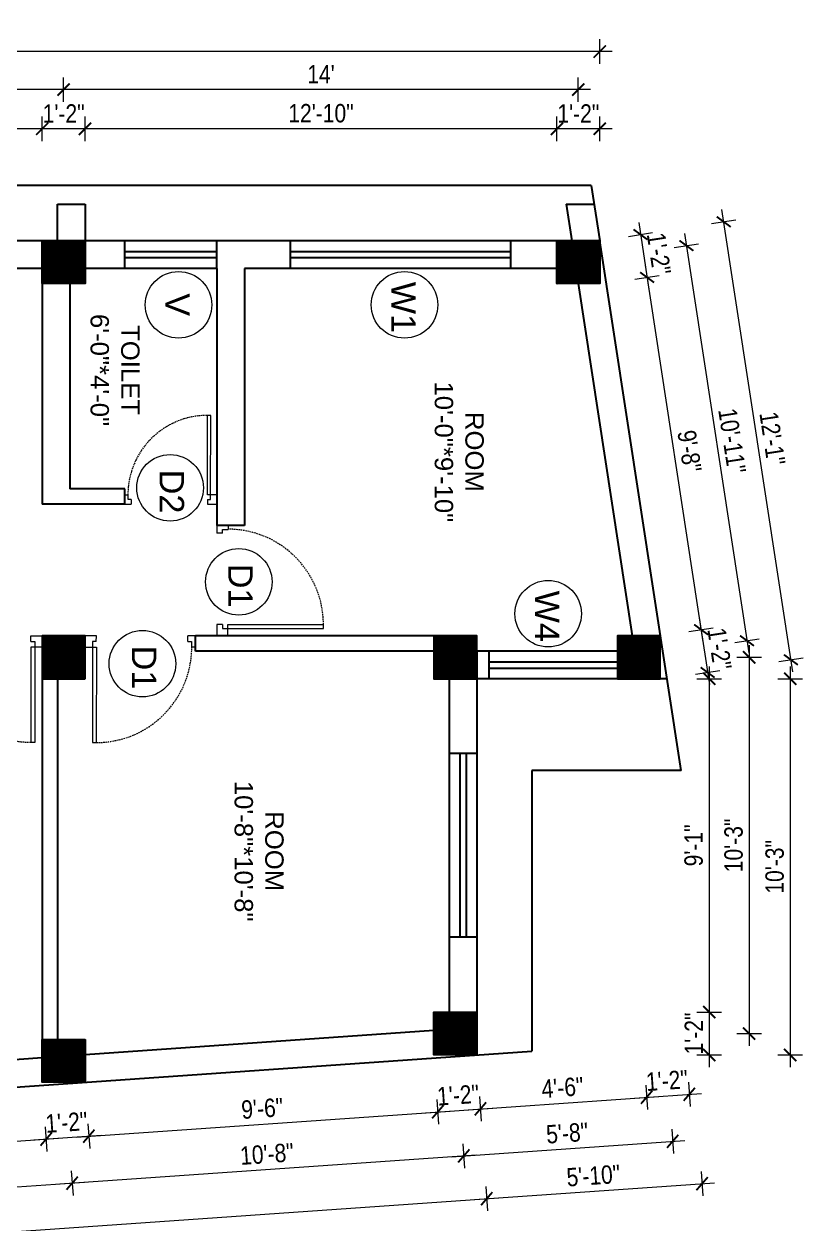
# Model space of a CAD drawing. Header units: inches. Extents: x -5096374 to -5070857, y -3259973 to -3243900.
# Drawn here: x -5080185.8 to -5079931.5, y -3258353 to -3257961.2 of the extents above; entities that cross this region are included whole.
import ezdxf

# ---------------------------------------------------------------- set-up
doc = ezdxf.new("R2010")
doc.units = ezdxf.units.IN
doc.header["$LTSCALE"] = 2
doc.header["$MEASUREMENT"] = 0
doc.header["$PDMODE"] = 34
doc.linetypes.add('HIDDEN', pattern=[0.375, 0.25, -0.125])
doc.layers.get('0').update_dxf_attribs({"linetype": 'CONTINUOUS'})
doc.layers.get('DEFPOINTS').update_dxf_attribs({"color": 141, "linetype": 'CONTINUOUS'})
doc.layers.add('A-Hatch', color=7, linetype='CONTINUOUS')
for name, color, linetype, lineweight in [('Annotate-Lite.w', 177, 'CONTINUOUS', 9), ('DIM 1-100', 4, 'CONTINUOUS', 13), ('Door-Window.w', 4, 'CONTINUOUS', 15), ('TEXT', 181, 'CONTINUOUS', 25)]:
    doc.layers.add(name, color=color, linetype=linetype, lineweight=lineweight)
doc.styles.add('arial.', font='arial.ttf')
doc.styles.add('gaurav', font='arial.ttf')
doc.styles.get("Standard").update_dxf_attribs({"font": 'ARIALN.TTF'})
doc.dimstyles.new('1 by 96', dxfattribs={"dimtxt": 6, "dimasz": 4, "dimexe": 4, "dimexo": 4, "dimgap": 2, "dimtad": 1, "dimdec": 0, "dimzin": 0, "dimdsep": 46, "dimlunit": 4, "dimtxsty": 'Standard', "dimblk": 'ARCHTICK', "dimcen": 0, "dimdle": 4, "dimadec": 0, "dimazin": 0, "dimtfac": 1, "dimtdec": 0, "dimtix": 1, "dimtofl": 0, "dimtmove": 1, "dimatfit": 3, "dimldrblk": 'ARCHTICK', "dimfxl": 4, "dimfxlon": 1, "dimtolj": 1, "dimtzin": 0, "dimlwd": -1, "dimlwe": -1, "dimarcsym": 0})
pattern_1 = [(315, (-1821592.40133, -8348793.83937), (0.0883883476483, 0.0883883476483), [])]

# ---------------------------------------------------------------- blocks, each defined once
blk = doc.blocks.new('3-0')
at = {"ltscale": 3}
for p, q in [((11063.05, 10097.68), (11065.97, 10099.9)), ((11065.97, 10099.9), (11066.71, 10098.92)), ((11063.05, 10097.68), (11064.53, 10095.73)), ((11065.99, 10096.84), (11064.53, 10095.73)), ((11065.25, 10097.81), (11066.71, 10098.92)), ((11065.99, 10096.84), (11065.25, 10097.81)), ((11085.5, 10074.13), (11110.32, 10092.96)), ((11086.24, 10073.15), (11111.05, 10091.97)), ((11111.05, 10091.97), (11110.32, 10092.96)), ((11084.04, 10073.02), (11082.57, 10071.91)), ((11082.57, 10071.91), (11084.79, 10068.98)), ((11084.04, 10073.02), (11084.78, 10072.04)), ((11084.78, 10072.04), (11086.24, 10073.15)), ((11086.24, 10073.15), (11085.5, 10074.13)), ((11087.72, 10071.2), (11086.24, 10073.15)), ((11084.79, 10068.98), (11087.72, 10071.2))]:
    blk.add_line(p, q, dxfattribs=at)
at = {"layer": 'Door-Window.w', "color": 9, "linetype": 'HIDDEN', "lineweight": 18}
blk.add_arc((11085.5, 10074.13), 31.16, 37.1906, 127.1465, dxfattribs=at)
blk = doc.blocks.new('_ArchTick')
at = {"color": 0, "linetype": 'ByBlock', "const_width": 0.15}
blk.add_lwpolyline([(-0.5, -0.5), (0.5, 0.5)], dxfattribs=at)
blk = doc.blocks.new('*D799')
at = {"layer": 'DEFPOINTS', "color": 0, "transparency": 16777216}
for p in [(-5079997.87, -3258031.99), (-5079982.42, -3258043.95), (-5079995.73, -3258045.99)]:
    blk.add_point(p, dxfattribs=at)
at = {"layer": 'DIM 1-100', "color": 0, "transparency": 16777216}
for p, q in [((-5079985.17, -3258025.99), (-5079981.81, -3258047.9)), ((-5079988.52, -3258030.55), (-5079980.61, -3258029.34)), ((-5079986.37, -3258044.55), (-5079978.47, -3258043.34))]:
    blk.add_line(p, q, dxfattribs=at)
at = {"layer": 'DIM 1-100', "color": 0, "transparency": 16777216, "xscale": 4, "yscale": 4, "zscale": 4}
for p, rotation in [((-5079984.57, -3258029.95), 98.71474201692997), ((-5079982.42, -3258043.95), 278.71474201693)]:
    blk.add_blockref('_ArchTick', p, dxfattribs=dict(at, rotation=rotation))
at = {"layer": 'DIM 1-100', "color": 0, "transparency": 16777216, "insert": (-5079978.54, -3258036.19), "char_height": 6, "attachment_point": 5, "rotation": 278.7147}
blk.add_mtext('\\A1;1\'-2"', dxfattribs=at)
blk = doc.blocks.new('*D800')
at = {"layer": 'DEFPOINTS', "color": 0, "ltscale": 0.5, "transparency": 16777216}
for p in [(-5079995.73, -3258045.99), (-5079978.1, -3258160.99), (-5079964.79, -3258158.95)]:
    blk.add_point(p, dxfattribs=at)
at = {"layer": 'DIM 1-100', "color": 0, "ltscale": 0.5, "transparency": 16777216}
for p, q in [((-5079983.03, -3258039.99), (-5079964.19, -3258162.9)), ((-5079986.37, -3258044.55), (-5079978.47, -3258043.34)), ((-5079968.75, -3258159.55), (-5079960.84, -3258158.34))]:
    blk.add_line(p, q, dxfattribs=at)
at = {"layer": 'DIM 1-100', "color": 0, "ltscale": 0.5, "transparency": 16777216, "xscale": 4, "yscale": 4, "zscale": 4}
for p, rotation in [((-5079982.42, -3258043.95), 98.7147420108751), ((-5079964.79, -3258158.95), 278.7147420108751)]:
    blk.add_blockref('_ArchTick', p, dxfattribs=dict(at, rotation=rotation))
at = {"layer": 'DIM 1-100', "color": 0, "ltscale": 0.5, "transparency": 16777216, "insert": (-5079968.6, -3258100.68), "char_height": 6, "attachment_point": 5, "rotation": 278.7147}
blk.add_mtext('\\A1;9\'-8"', dxfattribs=at)
blk = doc.blocks.new('*D801')
at = {"layer": 'DEFPOINTS', "color": 0, "ltscale": 0.5, "transparency": 16777216}
for p in [(-5079978.1, -3258160.99), (-5079962.65, -3258172.95), (-5079975.95, -3258174.99)]:
    blk.add_point(p, dxfattribs=at)
at = {"layer": 'DIM 1-100', "color": 0, "ltscale": 0.5, "transparency": 16777216}
for p, q in [((-5079968.75, -3258159.55), (-5079960.84, -3258158.34)), ((-5079965.4, -3258154.99), (-5079962.04, -3258176.9)), ((-5079966.6, -3258173.55), (-5079958.69, -3258172.34))]:
    blk.add_line(p, q, dxfattribs=at)
at = {"layer": 'DIM 1-100', "color": 0, "ltscale": 0.5, "transparency": 16777216, "xscale": 4, "yscale": 4, "zscale": 4}
for p, rotation in [((-5079964.79, -3258158.95), 98.7147420108751), ((-5079962.65, -3258172.95), 278.7147420108751)]:
    blk.add_blockref('_ArchTick', p, dxfattribs=dict(at, rotation=rotation))
at = {"layer": 'DIM 1-100', "color": 0, "ltscale": 0.5, "transparency": 16777216, "insert": (-5079958.76, -3258165.19), "char_height": 6, "attachment_point": 5, "rotation": 278.7147}
blk.add_mtext('\\A1;1\'-2"', dxfattribs=at)
blk = doc.blocks.new('*D802')
at = {"layer": 'DEFPOINTS', "color": 0, "ltscale": 0.5, "transparency": 16777216}
for p in [(-5079975.95, -3258174.99), (-5080038.03, -3258283.83), (-5079962.15, -3258283.83)]:
    blk.add_point(p, dxfattribs=at)
at = {"layer": 'DIM 1-100', "color": 0, "ltscale": 0.5, "transparency": 16777216}
for p, q in [((-5079962.15, -3258170.99), (-5079962.15, -3258287.83)), ((-5079966.15, -3258174.99), (-5079958.15, -3258174.99)), ((-5079966.15, -3258283.83), (-5079958.15, -3258283.83))]:
    blk.add_line(p, q, dxfattribs=at)
at = {"layer": 'DIM 1-100', "color": 0, "ltscale": 0.5, "transparency": 16777216, "xscale": 4, "yscale": 4, "zscale": 4}
for p, rotation in [((-5079962.15, -3258174.99), 90), ((-5079962.15, -3258283.83), 270)]:
    blk.add_blockref('_ArchTick', p, dxfattribs=dict(at, rotation=rotation))
at = {"layer": 'DIM 1-100', "color": 0, "ltscale": 0.5, "transparency": 16777216, "insert": (-5079967.21, -3258229.41), "char_height": 6, "attachment_point": 5, "rotation": 90}
blk.add_mtext('\\A1;9\'-1"', dxfattribs=at)
blk = doc.blocks.new('*D803')
at = {"layer": 'DEFPOINTS', "color": 0, "ltscale": 0.5, "transparency": 16777216}
for p in [(-5080038.03, -3258283.83), (-5080038.03, -3258297.83), (-5079962.15, -3258297.83)]:
    blk.add_point(p, dxfattribs=at)
at = {"layer": 'DIM 1-100', "color": 0, "ltscale": 0.5, "transparency": 16777216}
for p, q in [((-5079962.15, -3258279.83), (-5079962.15, -3258301.83)), ((-5079966.15, -3258283.83), (-5079958.15, -3258283.83)), ((-5079966.15, -3258297.83), (-5079958.15, -3258297.83))]:
    blk.add_line(p, q, dxfattribs=at)
at = {"layer": 'DIM 1-100', "color": 0, "ltscale": 0.5, "transparency": 16777216, "xscale": 4, "yscale": 4, "zscale": 4}
for p, rotation in [((-5079962.15, -3258283.83), 90), ((-5079962.15, -3258297.83), 270)]:
    blk.add_blockref('_ArchTick', p, dxfattribs=dict(at, rotation=rotation))
at = {"layer": 'DIM 1-100', "color": 0, "ltscale": 0.5, "transparency": 16777216, "insert": (-5079967.16, -3258290.83), "char_height": 6, "attachment_point": 5, "rotation": 90}
blk.add_mtext('\\A1;1\'-2"', dxfattribs=at)
blk = doc.blocks.new('*D804')
at = {"layer": 'DEFPOINTS', "color": 0, "ltscale": 0.5, "transparency": 16777216}
for p in [(-5080011.87, -3257995.44), (-5080011.87, -3258031.99), (-5079997.87, -3258031.99)]:
    blk.add_point(p, dxfattribs=at)
at = {"layer": 'DIM 1-100', "color": 0, "ltscale": 0.5, "transparency": 16777216}
for p, q in [((-5080011.87, -3257999.44), (-5080011.87, -3257991.44)), ((-5079997.87, -3257999.44), (-5079997.87, -3257991.44)), ((-5079993.87, -3257995.44), (-5080015.87, -3257995.44))]:
    blk.add_line(p, q, dxfattribs=at)
at = {"layer": 'DIM 1-100', "color": 0, "ltscale": 0.5, "transparency": 16777216, "xscale": 4, "yscale": 4, "zscale": 4, "rotation": 180}
blk.add_blockref('_ArchTick', (-5080011.87, -3257995.44), dxfattribs=at)
at = {"layer": 'DIM 1-100', "color": 0, "ltscale": 0.5, "transparency": 16777216, "xscale": 4, "yscale": 4, "zscale": 4}
blk.add_blockref('_ArchTick', (-5079997.87, -3257995.44), dxfattribs=at)
at = {"layer": 'DIM 1-100', "color": 0, "ltscale": 0.5, "transparency": 16777216, "insert": (-5080004.87, -3257990.42), "char_height": 6, "attachment_point": 5}
blk.add_mtext('\\A1;1\'-2"', dxfattribs=at)
blk = doc.blocks.new('*D805')
at = {"layer": 'DEFPOINTS', "color": 0, "ltscale": 0.5, "transparency": 16777216}
for p in [(-5080165.87, -3257995.44), (-5080165.87, -3258031.99), (-5080011.87, -3258031.99)]:
    blk.add_point(p, dxfattribs=at)
at = {"layer": 'DIM 1-100', "color": 0, "ltscale": 0.5, "transparency": 16777216}
for p, q in [((-5080165.87, -3257999.44), (-5080165.87, -3257991.44)), ((-5080011.87, -3257999.44), (-5080011.87, -3257991.44)), ((-5080007.87, -3257995.44), (-5080169.87, -3257995.44))]:
    blk.add_line(p, q, dxfattribs=at)
at = {"layer": 'DIM 1-100', "color": 0, "ltscale": 0.5, "transparency": 16777216, "xscale": 4, "yscale": 4, "zscale": 4, "rotation": 180}
blk.add_blockref('_ArchTick', (-5080165.87, -3257995.44), dxfattribs=at)
at = {"layer": 'DIM 1-100', "color": 0, "ltscale": 0.5, "transparency": 16777216, "xscale": 4, "yscale": 4, "zscale": 4}
blk.add_blockref('_ArchTick', (-5080011.87, -3257995.44), dxfattribs=at)
at = {"layer": 'DIM 1-100', "color": 0, "ltscale": 0.5, "transparency": 16777216, "insert": (-5080088.87, -3257990.37), "char_height": 6, "attachment_point": 5}
blk.add_mtext('\\A1;12\'-10"', dxfattribs=at)
blk = doc.blocks.new('*D806')
at = {"layer": 'DEFPOINTS', "color": 0, "ltscale": 0.5, "transparency": 16777216}
for p in [(-5080179.87, -3257995.44), (-5080179.87, -3258031.99), (-5080165.87, -3258031.99)]:
    blk.add_point(p, dxfattribs=at)
at = {"layer": 'DIM 1-100', "color": 0, "ltscale": 0.5, "transparency": 16777216}
for p, q in [((-5080179.87, -3257999.44), (-5080179.87, -3257991.44)), ((-5080165.87, -3257999.44), (-5080165.87, -3257991.44)), ((-5080161.87, -3257995.44), (-5080183.87, -3257995.44))]:
    blk.add_line(p, q, dxfattribs=at)
at = {"layer": 'DIM 1-100', "color": 0, "ltscale": 0.5, "transparency": 16777216, "xscale": 4, "yscale": 4, "zscale": 4, "rotation": 180}
blk.add_blockref('_ArchTick', (-5080179.87, -3257995.44), dxfattribs=at)
at = {"layer": 'DIM 1-100', "color": 0, "ltscale": 0.5, "transparency": 16777216, "xscale": 4, "yscale": 4, "zscale": 4}
blk.add_blockref('_ArchTick', (-5080165.87, -3257995.44), dxfattribs=at)
at = {"layer": 'DIM 1-100', "color": 0, "ltscale": 0.5, "transparency": 16777216, "insert": (-5080172.87, -3257990.42), "char_height": 6, "attachment_point": 5}
blk.add_mtext('\\A1;1\'-2"', dxfattribs=at)
blk = doc.blocks.new('*D807')
at = {"layer": 'DEFPOINTS', "color": 0, "ltscale": 0.5, "transparency": 16777216}
for p in [(-5080293.63, -3257995.44), (-5080293.63, -3258031.99), (-5080179.87, -3258031.99)]:
    blk.add_point(p, dxfattribs=at)
at = {"layer": 'DIM 1-100', "color": 0, "ltscale": 0.5, "transparency": 16777216}
for p, q in [((-5080293.63, -3257999.44), (-5080293.63, -3257991.44)), ((-5080179.87, -3257999.44), (-5080179.87, -3257991.44)), ((-5080175.87, -3257995.44), (-5080297.63, -3257995.44))]:
    blk.add_line(p, q, dxfattribs=at)
at = {"layer": 'DIM 1-100', "color": 0, "ltscale": 0.5, "transparency": 16777216, "xscale": 4, "yscale": 4, "zscale": 4, "rotation": 180}
blk.add_blockref('_ArchTick', (-5080293.63, -3257995.44), dxfattribs=at)
at = {"layer": 'DIM 1-100', "color": 0, "ltscale": 0.5, "transparency": 16777216, "xscale": 4, "yscale": 4, "zscale": 4}
blk.add_blockref('_ArchTick', (-5080179.87, -3257995.44), dxfattribs=at)
at = {"layer": 'DIM 1-100', "color": 0, "ltscale": 0.5, "transparency": 16777216, "insert": (-5080236.75, -3257990.37), "char_height": 6, "attachment_point": 5}
blk.add_mtext('\\A1;9\'-6"', dxfattribs=at)
blk = doc.blocks.new('*D811')
at = {"layer": 'DEFPOINTS', "color": 0, "ltscale": 0.5, "transparency": 16777216}
for p in [(-5080172.87, -3257982.64), (-5080172.87, -3258038.99), (-5080004.87, -3258038.99)]:
    blk.add_point(p, dxfattribs=at)
at = {"layer": 'DIM 1-100', "color": 0, "ltscale": 0.5, "transparency": 16777216}
for p, q in [((-5080172.87, -3257986.64), (-5080172.87, -3257978.64)), ((-5080004.87, -3257986.64), (-5080004.87, -3257978.64)), ((-5080000.87, -3257982.64), (-5080176.87, -3257982.64))]:
    blk.add_line(p, q, dxfattribs=at)
at = {"layer": 'DIM 1-100', "color": 0, "ltscale": 0.5, "transparency": 16777216, "xscale": 4, "yscale": 4, "zscale": 4, "rotation": 180}
blk.add_blockref('_ArchTick', (-5080172.87, -3257982.64), dxfattribs=at)
at = {"layer": 'DIM 1-100', "color": 0, "ltscale": 0.5, "transparency": 16777216, "xscale": 4, "yscale": 4, "zscale": 4}
blk.add_blockref('_ArchTick', (-5080004.87, -3257982.64), dxfattribs=at)
at = {"layer": 'DIM 1-100', "color": 0, "ltscale": 0.5, "transparency": 16777216, "insert": (-5080088.87, -3257977.62), "char_height": 6, "attachment_point": 5}
blk.add_mtext("\\A1;14'", dxfattribs=at)
blk = doc.blocks.new('*D812')
at = {"layer": 'DEFPOINTS', "color": 0, "ltscale": 0.5, "transparency": 16777216}
for p in [(-5080300.63, -3257982.64), (-5080300.63, -3258038.99), (-5080172.87, -3258038.99)]:
    blk.add_point(p, dxfattribs=at)
at = {"layer": 'DIM 1-100', "color": 0, "ltscale": 0.5, "transparency": 16777216}
for p, q in [((-5080300.63, -3257986.64), (-5080300.63, -3257978.64)), ((-5080172.87, -3257986.64), (-5080172.87, -3257978.64)), ((-5080168.87, -3257982.64), (-5080304.63, -3257982.64))]:
    blk.add_line(p, q, dxfattribs=at)
at = {"layer": 'DIM 1-100', "color": 0, "ltscale": 0.5, "transparency": 16777216, "xscale": 4, "yscale": 4, "zscale": 4, "rotation": 180}
blk.add_blockref('_ArchTick', (-5080300.63, -3257982.64), dxfattribs=at)
at = {"layer": 'DIM 1-100', "color": 0, "ltscale": 0.5, "transparency": 16777216, "xscale": 4, "yscale": 4, "zscale": 4}
blk.add_blockref('_ArchTick', (-5080172.87, -3257982.64), dxfattribs=at)
at = {"layer": 'DIM 1-100', "color": 0, "ltscale": 0.5, "transparency": 16777216, "insert": (-5080236.75, -3257977.57), "char_height": 6, "attachment_point": 5}
blk.add_mtext('\\A1;10\'-8"', dxfattribs=at)
blk = doc.blocks.new('*D814')
at = {"layer": 'DEFPOINTS', "color": 0, "ltscale": 0.5, "transparency": 16777216}
for p in [(-5080400.63, -3257970.21), (-5080400.63, -3258031.99), (-5079997.87, -3258031.99)]:
    blk.add_point(p, dxfattribs=at)
at = {"layer": 'DIM 1-100', "color": 0, "ltscale": 0.5, "transparency": 16777216}
for p, q in [((-5080400.63, -3257974.21), (-5080400.63, -3257966.21)), ((-5079997.87, -3257974.21), (-5079997.87, -3257966.21)), ((-5079993.87, -3257970.21), (-5080404.63, -3257970.21))]:
    blk.add_line(p, q, dxfattribs=at)
at = {"layer": 'DIM 1-100', "color": 0, "ltscale": 0.5, "transparency": 16777216, "xscale": 4, "yscale": 4, "zscale": 4, "rotation": 180}
blk.add_blockref('_ArchTick', (-5080400.63, -3257970.21), dxfattribs=at)
at = {"layer": 'DIM 1-100', "color": 0, "ltscale": 0.5, "transparency": 16777216, "xscale": 4, "yscale": 4, "zscale": 4}
blk.add_blockref('_ArchTick', (-5079997.87, -3257970.21), dxfattribs=at)
at = {"layer": 'DIM 1-100', "color": 0, "ltscale": 0.5, "transparency": 16777216, "insert": (-5080199.25, -3257965.15), "char_height": 6, "attachment_point": 5}
blk.add_mtext('\\A1;33\'-7"', dxfattribs=at)
blk = doc.blocks.new('*D815')
at = {"layer": 'DEFPOINTS', "color": 0, "ltscale": 0.5, "transparency": 16777216}
for p in [(-5080004.87, -3258038.99), (-5079949.81, -3258162.58), (-5079985.1, -3258167.99)]:
    blk.add_point(p, dxfattribs=at)
at = {"layer": 'DIM 1-100', "color": 0, "ltscale": 0.5, "transparency": 16777216}
for p, q in [((-5079973.53, -3258034.18), (-5079965.63, -3258032.97)), ((-5079970.19, -3258029.62), (-5079949.2, -3258166.53)), ((-5079953.76, -3258163.18), (-5079945.85, -3258161.97))]:
    blk.add_line(p, q, dxfattribs=at)
at = {"layer": 'DIM 1-100', "color": 0, "ltscale": 0.5, "transparency": 16777216, "xscale": 4, "yscale": 4, "zscale": 4}
for p, rotation in [((-5079969.58, -3258033.58), 98.71474201861086), ((-5079949.81, -3258162.58), 278.7147420186109)]:
    blk.add_blockref('_ArchTick', p, dxfattribs=dict(at, rotation=rotation))
at = {"layer": 'DIM 1-100', "color": 0, "ltscale": 0.5, "transparency": 16777216, "insert": (-5079954.69, -3258097.31), "char_height": 6, "attachment_point": 5, "rotation": 278.7147}
blk.add_mtext('\\A1;10\'-11"', dxfattribs=at)
blk = doc.blocks.new('*D816')
at = {"layer": 'DEFPOINTS', "color": 0, "ltscale": 0.5, "transparency": 16777216}
for p in [(-5079985.1, -3258167.99), (-5080045.03, -3258290.83), (-5079949.11, -3258290.83)]:
    blk.add_point(p, dxfattribs=at)
at = {"layer": 'DIM 1-100', "color": 0, "ltscale": 0.5, "transparency": 16777216}
for p, q in [((-5079949.11, -3258163.99), (-5079949.11, -3258294.83)), ((-5079953.11, -3258167.99), (-5079945.11, -3258167.99)), ((-5079953.11, -3258290.83), (-5079945.11, -3258290.83))]:
    blk.add_line(p, q, dxfattribs=at)
at = {"layer": 'DIM 1-100', "color": 0, "ltscale": 0.5, "transparency": 16777216, "xscale": 4, "yscale": 4, "zscale": 4}
for p, rotation in [((-5079949.11, -3258167.99), 90), ((-5079949.11, -3258290.83), 270)]:
    blk.add_blockref('_ArchTick', p, dxfattribs=dict(at, rotation=rotation))
at = {"layer": 'DIM 1-100', "color": 0, "ltscale": 0.5, "transparency": 16777216, "insert": (-5079954.17, -3258229.41), "char_height": 6, "attachment_point": 5, "rotation": 90}
blk.add_mtext('\\A1;10\'-3"', dxfattribs=at)
blk = doc.blocks.new('*D817')
at = {"layer": 'DEFPOINTS', "color": 0, "ltscale": 0.5, "transparency": 16777216}
for p in [(-5079957.41, -3258025.79), (-5079997.87, -3258031.99), (-5079975.95, -3258174.99)]:
    blk.add_point(p, dxfattribs=at)
at = {"layer": 'DIM 1-100', "color": 0, "ltscale": 0.5, "transparency": 16777216}
for p, q in [((-5079961.36, -3258026.39), (-5079953.45, -3258025.18)), ((-5079934.88, -3258172.74), (-5079958.01, -3258021.83)), ((-5079939.44, -3258169.39), (-5079931.53, -3258168.18))]:
    blk.add_line(p, q, dxfattribs=at)
at = {"layer": 'DIM 1-100', "color": 0, "ltscale": 0.5, "transparency": 16777216, "xscale": 4, "yscale": 4, "zscale": 4}
for p, rotation in [((-5079957.41, -3258025.79), 98.71474201847559), ((-5079935.49, -3258168.79), 278.7147420184756)]:
    blk.add_blockref('_ArchTick', p, dxfattribs=dict(at, rotation=rotation))
at = {"layer": 'DIM 1-100', "color": 0, "ltscale": 0.5, "transparency": 16777216, "insert": (-5079941.49, -3258096.53), "char_height": 6, "attachment_point": 5, "rotation": 278.7147}
blk.add_mtext('\\A1;12\'-1"', dxfattribs=at)
blk = doc.blocks.new('*D818')
at = {"layer": 'DEFPOINTS', "color": 0, "ltscale": 0.5, "transparency": 16777216}
for p in [(-5080038.03, -3258174.99), (-5080038.03, -3258297.83), (-5079935.7, -3258297.83)]:
    blk.add_point(p, dxfattribs=at)
at = {"layer": 'DIM 1-100', "color": 0, "ltscale": 0.5, "transparency": 16777216}
for p, q in [((-5079935.7, -3258170.99), (-5079935.7, -3258301.83)), ((-5079939.7, -3258174.99), (-5079931.7, -3258174.99)), ((-5079939.7, -3258297.83), (-5079931.7, -3258297.83))]:
    blk.add_line(p, q, dxfattribs=at)
at = {"layer": 'DIM 1-100', "color": 0, "ltscale": 0.5, "transparency": 16777216, "xscale": 4, "yscale": 4, "zscale": 4}
for p, rotation in [((-5079935.7, -3258174.99), 90), ((-5079935.7, -3258297.83), 270)]:
    blk.add_blockref('_ArchTick', p, dxfattribs=dict(at, rotation=rotation))
at = {"layer": 'DIM 1-100', "color": 0, "ltscale": 0.5, "transparency": 16777216, "insert": (-5079940.76, -3258236.41), "char_height": 6, "attachment_point": 5, "rotation": 90}
blk.add_mtext('\\A1;10\'-3"', dxfattribs=at)
blk = doc.blocks.new('*D830')
at = {"layer": 'DEFPOINTS', "color": 0, "ltscale": 0.5, "transparency": 16777216}
for p in [(-5080179.87, -3258306.74), (-5080293.63, -3258315.65), (-5080178.58, -3258325.32)]:
    blk.add_point(p, dxfattribs=at)
at = {"layer": 'DIM 1-100', "color": 0, "ltscale": 0.5, "transparency": 16777216}
for p, q in [((-5080178.86, -3258321.33), (-5080178.3, -3258329.31)), ((-5080296.39, -3258333.53), (-5080174.59, -3258325.04)), ((-5080292.68, -3258329.26), (-5080292.13, -3258337.24))]:
    blk.add_line(p, q, dxfattribs=at)
at = {"layer": 'DIM 1-100', "color": 0, "ltscale": 0.5, "transparency": 16777216, "xscale": 4, "yscale": 4, "zscale": 4}
for p, rotation in [((-5080178.58, -3258325.32), 3.98810609500711), ((-5080292.4, -3258333.25), 183.9881060950071)]:
    blk.add_blockref('_ArchTick', p, dxfattribs=dict(at, rotation=rotation))
at = {"layer": 'DIM 1-100', "color": 0, "ltscale": 0.5, "transparency": 16777216, "insert": (-5080235.84, -3258324.23), "char_height": 6, "attachment_point": 5, "rotation": 3.9881}
blk.add_mtext('\\A1;9\'-6"', dxfattribs=at)
blk = doc.blocks.new('*D831')
at = {"layer": 'DEFPOINTS', "color": 0, "ltscale": 0.5, "transparency": 16777216}
for p in [(-5080179.87, -3258306.74), (-5080165.87, -3258306.74), (-5080164.64, -3258324.35)]:
    blk.add_point(p, dxfattribs=at)
at = {"layer": 'DIM 1-100', "color": 0, "ltscale": 0.5, "transparency": 16777216}
for p, q in [((-5080178.86, -3258321.33), (-5080178.3, -3258329.31)), ((-5080164.92, -3258320.35), (-5080164.37, -3258328.34)), ((-5080182.57, -3258325.59), (-5080160.65, -3258324.07))]:
    blk.add_line(p, q, dxfattribs=at)
at = {"layer": 'DIM 1-100', "color": 0, "ltscale": 0.5, "transparency": 16777216, "xscale": 4, "yscale": 4, "zscale": 4}
for p, rotation in [((-5080178.58, -3258325.32), 183.9881060950071), ((-5080164.64, -3258324.35), 3.98810609500711)]:
    blk.add_blockref('_ArchTick', p, dxfattribs=dict(at, rotation=rotation))
at = {"layer": 'DIM 1-100', "color": 0, "ltscale": 0.5, "transparency": 16777216, "insert": (-5080171.96, -3258319.83), "char_height": 6, "attachment_point": 5, "rotation": 3.9881}
blk.add_mtext('\\A1;1\'-2"', dxfattribs=at)
blk = doc.blocks.new('*D832')
at = {"layer": 'DEFPOINTS', "color": 0, "ltscale": 0.5, "transparency": 16777216}
for p in [(-5080052.03, -3258297.83), (-5080165.87, -3258306.74), (-5080050.74, -3258316.4)]:
    blk.add_point(p, dxfattribs=at)
at = {"layer": 'DIM 1-100', "color": 0, "ltscale": 0.5, "transparency": 16777216}
for p, q in [((-5080051.02, -3258312.41), (-5080050.46, -3258320.39)), ((-5080168.64, -3258324.62), (-5080046.75, -3258316.13)), ((-5080164.92, -3258320.35), (-5080164.37, -3258328.34))]:
    blk.add_line(p, q, dxfattribs=at)
at = {"layer": 'DIM 1-100', "color": 0, "ltscale": 0.5, "transparency": 16777216, "xscale": 4, "yscale": 4, "zscale": 4}
for p, rotation in [((-5080050.74, -3258316.4), 3.98810609500711), ((-5080164.64, -3258324.35), 183.9881060950071)]:
    blk.add_blockref('_ArchTick', p, dxfattribs=dict(at, rotation=rotation))
at = {"layer": 'DIM 1-100', "color": 0, "ltscale": 0.5, "transparency": 16777216, "insert": (-5080108.04, -3258315.32), "char_height": 6, "attachment_point": 5, "rotation": 3.9881}
blk.add_mtext('\\A1;9\'-6"', dxfattribs=at)
blk = doc.blocks.new('*D833')
at = {"layer": 'DEFPOINTS', "color": 0, "ltscale": 0.5, "transparency": 16777216}
for p in [(-5080052.03, -3258297.83), (-5080038.03, -3258297.83), (-5080036.81, -3258315.43)]:
    blk.add_point(p, dxfattribs=at)
at = {"layer": 'DIM 1-100', "color": 0, "ltscale": 0.5, "transparency": 16777216}
for p, q in [((-5080054.73, -3258316.68), (-5080032.82, -3258315.15)), ((-5080051.02, -3258312.41), (-5080050.46, -3258320.39)), ((-5080037.08, -3258311.44), (-5080036.53, -3258319.42))]:
    blk.add_line(p, q, dxfattribs=at)
at = {"layer": 'DIM 1-100', "color": 0, "ltscale": 0.5, "transparency": 16777216, "xscale": 4, "yscale": 4, "zscale": 4}
for p, rotation in [((-5080050.74, -3258316.4), 183.9881060950071), ((-5080036.81, -3258315.43), 3.98810609500711)]:
    blk.add_blockref('_ArchTick', p, dxfattribs=dict(at, rotation=rotation))
at = {"layer": 'DIM 1-100', "color": 0, "ltscale": 0.5, "transparency": 16777216, "insert": (-5080044.12, -3258310.92), "char_height": 6, "attachment_point": 5, "rotation": 3.9881}
blk.add_mtext('\\A1;1\'-2"', dxfattribs=at)
blk = doc.blocks.new('*D834')
at = {"layer": 'DEFPOINTS', "color": 0, "ltscale": 0.5, "transparency": 16777216}
for p in [(-5079992.1, -3258174.99), (-5080038.03, -3258297.83), (-5079982.57, -3258311.65)]:
    blk.add_point(p, dxfattribs=at)
at = {"layer": 'DIM 1-100', "color": 0, "ltscale": 0.5, "transparency": 16777216}
for p, q in [((-5080040.8, -3258315.71), (-5079978.58, -3258311.37)), ((-5079982.85, -3258307.66), (-5079982.29, -3258315.64)), ((-5080037.08, -3258311.44), (-5080036.53, -3258319.42))]:
    blk.add_line(p, q, dxfattribs=at)
at = {"layer": 'DIM 1-100', "color": 0, "ltscale": 0.5, "transparency": 16777216, "xscale": 4, "yscale": 4, "zscale": 4}
for p, rotation in [((-5079982.57, -3258311.65), 3.98810609500711), ((-5080036.81, -3258315.43), 183.9881060950071)]:
    blk.add_blockref('_ArchTick', p, dxfattribs=dict(at, rotation=rotation))
at = {"layer": 'DIM 1-100', "color": 0, "ltscale": 0.5, "transparency": 16777216, "insert": (-5080010.04, -3258308.49), "char_height": 6, "attachment_point": 5, "rotation": 3.9881}
blk.add_mtext('\\A1;4\'-6"', dxfattribs=at)
blk = doc.blocks.new('*D835')
at = {"layer": 'DEFPOINTS', "color": 0, "ltscale": 0.5, "transparency": 16777216}
for p in [(-5079992.1, -3258174.99), (-5079978.1, -3258174.99), (-5079968.64, -3258310.68)]:
    blk.add_point(p, dxfattribs=at)
at = {"layer": 'DIM 1-100', "color": 0, "ltscale": 0.5, "transparency": 16777216}
for p, q in [((-5079968.92, -3258306.69), (-5079968.36, -3258314.67)), ((-5079986.56, -3258311.93), (-5079964.65, -3258310.4)), ((-5079982.85, -3258307.66), (-5079982.29, -3258315.64))]:
    blk.add_line(p, q, dxfattribs=at)
at = {"layer": 'DIM 1-100', "color": 0, "ltscale": 0.5, "transparency": 16777216, "xscale": 4, "yscale": 4, "zscale": 4}
for p, rotation in [((-5079982.57, -3258311.65), 183.9881060950071), ((-5079968.64, -3258310.68), 3.98810609500711)]:
    blk.add_blockref('_ArchTick', p, dxfattribs=dict(at, rotation=rotation))
at = {"layer": 'DIM 1-100', "color": 0, "ltscale": 0.5, "transparency": 16777216, "insert": (-5079975.95, -3258306.17), "char_height": 6, "attachment_point": 5, "rotation": 3.9881}
blk.add_mtext('\\A1;1\'-2"', dxfattribs=at)
blk = doc.blocks.new('*D836')
at = {"layer": 'DEFPOINTS', "color": 0, "ltscale": 0.5, "transparency": 16777216}
for p in [(-5080045.03, -3258290.83), (-5080172.87, -3258299.74), (-5080170.09, -3258339.7)]:
    blk.add_point(p, dxfattribs=at)
at = {"layer": 'DIM 1-100', "color": 0, "ltscale": 0.5, "transparency": 16777216}
for p, q in [((-5080042.53, -3258326.8), (-5080041.97, -3258334.78)), ((-5080038.26, -3258330.51), (-5080174.08, -3258339.98)), ((-5080170.36, -3258335.71), (-5080169.81, -3258343.69))]:
    blk.add_line(p, q, dxfattribs=at)
at = {"layer": 'DIM 1-100', "color": 0, "ltscale": 0.5, "transparency": 16777216, "xscale": 4, "yscale": 4, "zscale": 4}
for p, rotation in [((-5080042.25, -3258330.79), 3.988106114182468), ((-5080170.09, -3258339.7), 183.9881061141825)]:
    blk.add_blockref('_ArchTick', p, dxfattribs=dict(at, rotation=rotation))
at = {"layer": 'DIM 1-100', "color": 0, "ltscale": 0.5, "transparency": 16777216, "insert": (-5080106.52, -3258330.19), "char_height": 6, "attachment_point": 5, "rotation": 3.9881}
blk.add_mtext('\\A1;10\'-8"', dxfattribs=at)
blk = doc.blocks.new('*D837')
at = {"layer": 'DEFPOINTS', "color": 0, "ltscale": 0.5, "transparency": 16777216}
for p in [(-5080172.87, -3258299.74), (-5080300.63, -3258308.65), (-5080297.84, -3258348.61)]:
    blk.add_point(p, dxfattribs=at)
at = {"layer": 'DIM 1-100', "color": 0, "ltscale": 0.5, "transparency": 16777216}
for p, q in [((-5080170.36, -3258335.71), (-5080169.81, -3258343.69)), ((-5080166.1, -3258339.42), (-5080301.84, -3258348.89)), ((-5080298.12, -3258344.62), (-5080297.57, -3258352.6))]:
    blk.add_line(p, q, dxfattribs=at)
at = {"layer": 'DIM 1-100', "color": 0, "ltscale": 0.5, "transparency": 16777216, "xscale": 4, "yscale": 4, "zscale": 4}
for p, rotation in [((-5080170.09, -3258339.7), 3.988106095007086), ((-5080297.84, -3258348.61), 183.9881060950071)]:
    blk.add_blockref('_ArchTick', p, dxfattribs=dict(at, rotation=rotation))
at = {"layer": 'DIM 1-100', "color": 0, "ltscale": 0.5, "transparency": 16777216, "insert": (-5080234.32, -3258339.1), "char_height": 6, "attachment_point": 5, "rotation": 3.9881}
blk.add_mtext('\\A1;10\'-8"', dxfattribs=at)
blk = doc.blocks.new('*D839')
at = {"layer": 'DEFPOINTS', "color": 0, "ltscale": 0.5, "transparency": 16777216}
for p in [(-5079985.1, -3258167.99), (-5080045.03, -3258290.83), (-5079974.08, -3258326.04)]:
    blk.add_point(p, dxfattribs=at)
at = {"layer": 'DIM 1-100', "color": 0, "ltscale": 0.5, "transparency": 16777216}
for p, q in [((-5079974.36, -3258322.04), (-5079973.8, -3258330.03)), ((-5080046.24, -3258331.07), (-5079970.09, -3258325.76)), ((-5080042.53, -3258326.8), (-5080041.97, -3258334.78))]:
    blk.add_line(p, q, dxfattribs=at)
at = {"layer": 'DIM 1-100', "color": 0, "ltscale": 0.5, "transparency": 16777216, "xscale": 4, "yscale": 4, "zscale": 4}
for p, rotation in [((-5079974.08, -3258326.04), 3.98810609500711), ((-5080042.25, -3258330.79), 183.9881060950071)]:
    blk.add_blockref('_ArchTick', p, dxfattribs=dict(at, rotation=rotation))
at = {"layer": 'DIM 1-100', "color": 0, "ltscale": 0.5, "transparency": 16777216, "insert": (-5080008.52, -3258323.36), "char_height": 6, "attachment_point": 5, "rotation": 3.9881}
blk.add_mtext('\\A1;5\'-8"', dxfattribs=at)
blk = doc.blocks.new('*D840')
at = {"layer": 'DEFPOINTS', "color": 0, "ltscale": 0.5, "transparency": 16777216}
for p in [(-5080038.03, -3258297.83), (-5080400.63, -3258323.11), (-5080034.76, -3258344.75)]:
    blk.add_point(p, dxfattribs=at)
at = {"layer": 'DIM 1-100', "color": 0, "ltscale": 0.5, "transparency": 16777216}
for p, q in [((-5080035.04, -3258340.76), (-5080034.48, -3258348.74)), ((-5080401.35, -3258370.31), (-5080030.77, -3258344.47)), ((-5080397.64, -3258366.04), (-5080397.08, -3258374.02))]:
    blk.add_line(p, q, dxfattribs=at)
at = {"layer": 'DIM 1-100', "color": 0, "ltscale": 0.5, "transparency": 16777216, "xscale": 4, "yscale": 4, "zscale": 4}
for p, rotation in [((-5080034.76, -3258344.75), 3.988106114241667), ((-5080397.36, -3258370.03), 183.9881061142416)]:
    blk.add_blockref('_ArchTick', p, dxfattribs=dict(at, rotation=rotation))
at = {"layer": 'DIM 1-100', "color": 0, "ltscale": 0.5, "transparency": 16777216, "insert": (-5080216.41, -3258352.34), "char_height": 6, "attachment_point": 5, "rotation": 3.9881}
blk.add_mtext('\\A1;30\'-3"', dxfattribs=at)
blk = doc.blocks.new('*D841')
at = {"layer": 'DEFPOINTS', "color": 0, "ltscale": 0.5, "transparency": 16777216}
for p in [(-5079975.95, -3258174.99), (-5080038.03, -3258297.83), (-5079964.46, -3258339.85)]:
    blk.add_point(p, dxfattribs=at)
at = {"layer": 'DIM 1-100', "color": 0, "ltscale": 0.5, "transparency": 16777216}
for p, q in [((-5079964.74, -3258335.86), (-5079964.18, -3258343.84)), ((-5080038.75, -3258345.03), (-5079960.47, -3258339.57)), ((-5080035.04, -3258340.76), (-5080034.48, -3258348.74))]:
    blk.add_line(p, q, dxfattribs=at)
at = {"layer": 'DIM 1-100', "color": 0, "ltscale": 0.5, "transparency": 16777216, "xscale": 4, "yscale": 4, "zscale": 4}
for p, rotation in [((-5079964.46, -3258339.85), 3.988106095007085), ((-5080034.76, -3258344.75), 183.9881060950071)]:
    blk.add_blockref('_ArchTick', p, dxfattribs=dict(at, rotation=rotation))
at = {"layer": 'DIM 1-100', "color": 0, "ltscale": 0.5, "transparency": 16777216, "insert": (-5079999.96, -3258337.25), "char_height": 6, "attachment_point": 5, "rotation": 3.9881}
blk.add_mtext('\\A1;5\'-10"', dxfattribs=at)

msp = doc.modelspace()

# ---------------------------------------------------------------- hatches: boundary and pattern name
at = {"layer": 'A-Hatch', "ltscale": 0.5}
h = msp.add_hatch(dxfattribs=at)
h.set_pattern_fill('ANSI31', color=256, angle=-90)
h.set_pattern_definition(pattern_1)
h.paths.add_polyline_path([(-5080165.87, -3258045.99), (-5080165.87, -3258031.99), (-5080179.87, -3258031.99), (-5080179.87, -3258045.99)])
h = msp.add_hatch(dxfattribs=at)
h.set_pattern_fill('ANSI31', color=256, angle=-90)
h.set_pattern_definition(pattern_1)
h.paths.add_polyline_path([(-5079997.87, -3258031.99), (-5080011.87, -3258031.99), (-5080011.87, -3258045.99), (-5079997.87, -3258045.99)])
h = msp.add_hatch(dxfattribs=at)
h.set_pattern_fill('ANSI31', color=256, angle=-90)
h.set_pattern_definition(pattern_1)
h.paths.add_polyline_path([(-5080165.87, -3258174.99), (-5080165.87, -3258160.99), (-5080179.87, -3258160.99), (-5080179.87, -3258174.99)])
h = msp.add_hatch(dxfattribs=at)
h.set_pattern_fill('ANSI31', color=256, angle=-90)
h.set_pattern_definition(pattern_1)
h.paths.add_polyline_path([(-5080041.03, -3258174.99), (-5080041.03, -3258174.98), (-5080038.03, -3258174.99), (-5080038.03, -3258160.99), (-5080052.03, -3258160.99), (-5080052.03, -3258174.99)])
h = msp.add_hatch(dxfattribs=at)
h.set_pattern_fill('ANSI31', color=256, angle=-90)
h.set_pattern_definition(pattern_1)
h.paths.add_polyline_path([(-5079978.1, -3258174.99), (-5079978.1, -3258160.99), (-5079992.1, -3258160.99), (-5079992.1, -3258174.99)])
h = msp.add_hatch(dxfattribs=at)
h.set_pattern_fill('ANSI31', color=256, angle=-90)
h.set_pattern_definition(pattern_1)
h.paths.add_polyline_path([(-5080038.03, -3258297.83), (-5080038.03, -3258283.83), (-5080052.03, -3258283.83), (-5080052.03, -3258297.83)])
h = msp.add_hatch(dxfattribs=at)
h.set_pattern_fill('ANSI31', color=256, angle=-90)
h.set_pattern_definition(pattern_1)
h.paths.add_polyline_path([(-5080165.87, -3258292.74), (-5080179.87, -3258292.74), (-5080179.87, -3258306.74), (-5080165.87, -3258306.74)])

# ---------------------------------------------------------------- linework, layer by layer
at = {"ltscale": 0.5}
for p, q in [((-5080000.63, -3258013.99), (-5080418.63, -3258013.99)), ((-5080000.63, -3258013.99), (-5079997.87, -3258031.99)), ((-5080174.87, -3258031.99), (-5080174.87, -3258019.99)), ((-5080174.87, -3258019.99), (-5080165.87, -3258019.99)), ((-5080165.87, -3258019.99), (-5080165.87, -3258031.99)), ((-5080008.82, -3258019.99), (-5080006.98, -3258031.99)), ((-5080008.82, -3258019.99), (-5079999.71, -3258019.99)), ((-5080165.87, -3258031.99), (-5080400.63, -3258031.99)), ((-5079997.87, -3258031.99), (-5080165.87, -3258031.99)), ((-5080152.87, -3258040.99), (-5080152.87, -3258031.99)), ((-5080122.87, -3258040.99), (-5080122.87, -3258031.99)), ((-5080098.87, -3258040.99), (-5080098.87, -3258031.99)), ((-5080026.87, -3258040.99), (-5080026.87, -3258031.99)), ((-5079971.35, -3258204.99), (-5079997.87, -3258031.99)), ((-5080152.87, -3258035.49), (-5080122.87, -3258035.49)), ((-5080098.87, -3258035.49), (-5080026.87, -3258035.49)), ((-5080179.87, -3258040.99), (-5080293.63, -3258040.99)), ((-5080122.87, -3258040.99), (-5080165.87, -3258040.99)), ((-5080152.87, -3258037.49), (-5080122.87, -3258037.49)), ((-5080122.87, -3258040.99), (-5080122.87, -3258124.99)), ((-5080011.87, -3258040.99), (-5080113.87, -3258040.99)), ((-5080113.87, -3258040.99), (-5080113.87, -3258124.99)), ((-5080098.87, -3258037.49), (-5080026.87, -3258037.49)), ((-5080179.87, -3258045.99), (-5080179.87, -3258117.99)), ((-5080170.87, -3258045.99), (-5080170.87, -3258112.99)), ((-5079987.2, -3258160.99), (-5080004.83, -3258045.99)), ((-5080152.87, -3258112.99), (-5080170.87, -3258112.99)), ((-5080152.87, -3258117.99), (-5080152.87, -3258112.99)), ((-5080152.87, -3258117.99), (-5080179.87, -3258117.99)), ((-5080122.87, -3258117.99), (-5080122.87, -3258124.99)), ((-5080113.87, -3258124.99), (-5080122.87, -3258124.99)), ((-5080052.03, -3258160.99), (-5080129.87, -3258160.99)), ((-5080122.87, -3258160.99), (-5080129.87, -3258160.99)), ((-5080129.87, -3258165.99), (-5080129.87, -3258160.99)), ((-5080052.03, -3258165.99), (-5080129.87, -3258165.99)), ((-5079992.1, -3258165.99), (-5080038.03, -3258165.99)), ((-5080038.03, -3258165.99), (-5080038.03, -3258174.99)), ((-5080034.1, -3258165.99), (-5080034.1, -3258174.99)), ((-5080034.1, -3258169.49), (-5079992.1, -3258169.49)), ((-5080034.1, -3258171.49), (-5079992.1, -3258171.49)), ((-5080179.87, -3258174.99), (-5080179.87, -3258292.74)), ((-5080174.87, -3258174.99), (-5080174.87, -3258292.74)), ((-5080047.03, -3258174.99), (-5080047.03, -3258283.83)), ((-5079975.95, -3258174.99), (-5080038.03, -3258174.99)), ((-5080038.03, -3258174.99), (-5080038.03, -3258297.83)), ((-5080038.03, -3258199.41), (-5080047.03, -3258199.41)), ((-5080043.53, -3258199.41), (-5080043.53, -3258259.41)), ((-5080041.53, -3258199.41), (-5080041.53, -3258259.41)), ((-5080020.03, -3258204.99), (-5080020.03, -3258296.57)), ((-5079971.35, -3258204.99), (-5080020.03, -3258204.99)), ((-5080038.03, -3258259.41), (-5080047.03, -3258259.41)), ((-5080165.87, -3258297.72), (-5080052.03, -3258289.78)), ((-5080400.63, -3258323.11), (-5080020.03, -3258296.57)), ((-5080293.63, -3258306.63), (-5080179.87, -3258298.7))]:
    msp.add_line(p, q, dxfattribs=at)
for points in [[(-5080165.87, -3258031.99), (-5080165.87, -3258045.99), (-5080179.87, -3258045.99), (-5080179.87, -3258031.99)], [(-5079997.87, -3258031.99), (-5079997.87, -3258045.99), (-5080011.87, -3258045.99), (-5080011.87, -3258031.99)], [(-5080165.87, -3258174.99), (-5080165.87, -3258160.99), (-5080179.87, -3258160.99), (-5080179.87, -3258174.99)], [(-5080038.03, -3258174.99), (-5080038.03, -3258160.99), (-5080052.03, -3258160.99), (-5080052.03, -3258174.99)], [(-5079978.1, -3258174.99), (-5079978.1, -3258160.99), (-5079992.1, -3258160.99), (-5079992.1, -3258174.99)], [(-5080038.03, -3258283.83), (-5080038.03, -3258297.83), (-5080052.03, -3258297.83), (-5080052.03, -3258283.83)], [(-5080165.87, -3258292.74), (-5080165.87, -3258306.74), (-5080179.87, -3258306.74), (-5080179.87, -3258292.74)]]:
    msp.add_lwpolyline(points, close=True, dxfattribs=at)
at = {"layer": 'Annotate-Lite.w', "ltscale": 0.005}
for centre in [(-5080135.37, -3258052.92), (-5080061.6, -3258052.92), (-5080138.12, -3258112.65), (-5080115.7, -3258143.37), (-5080014.7, -3258153.76), (-5080147.15, -3258170.09)]:
    msp.add_circle(centre, 10.86, dxfattribs=at)

# ---------------------------------------------------------------- block references
at = {"layer": 'Door-Window.w', "linetype": 'ByBlock'}
for p, xscale, yscale, zscale, rotation in [((-5079038.97, -3270547.59), 0.8331589850765497, 0.8331589850765497, 0.8331589850765497, 52.73306286131275), ((-5095036.63, -3259481.55), 0.9997910039624012, 0.9997910039624012, 0.9997910039624012, 322.8094047801953), ((-5078859.31, -3243247.26), -0.9997910039624013, 0.9997910039624012, 0.9997910039624012, 127.1905952198047), ((-5081486.43, -3243247.26), 0.9997910039624013, 0.9997910039624013, 0.9997910039624013, 232.8094047801953)]:
    msp.add_blockref('3-0', p, dxfattribs=dict(at, xscale=xscale, yscale=yscale, zscale=zscale, rotation=rotation))

# ---------------------------------------------------------------- texts
at = {"layer": 'Annotate-Lite.w', "ltscale": 0.005, "char_height": 8, "attachment_point": 1, "rotation": 270, "style": 'gaurav'}
for s, insert in [('W1', (-5080057.95, -3258045.37)), ('V', (-5080131.72, -3258049.13)), ('D2', (-5080133.56, -3258106.73)), ('D1', (-5080111.15, -3258137.45)), ('W4', (-5080011.05, -3258146.21)), ('D1', (-5080142.59, -3258164.17))]:
    msp.add_mtext_dynamic_manual_height_columns(s, width=8, gutter_width=100, heights=[0], dxfattribs=dict(at, insert=insert))
at = {"layer": 'TEXT', "lineweight": -2, "char_height": 6, "attachment_point": 5, "rotation": 270, "style": 'arial.'}
for s, insert in [('{\\W1;TOILET\\P6\'-0"*4\'-0"}', (-5080156.13, -3258074.2)), ('{\\W1;ROOM\\P10\'-0"*9\'-10"}', (-5080043.78, -3258100.92)), ('{\\W1;ROOM\\P10\'-8"*10\'-8"}', (-5080109.11, -3258231.3))]:
    msp.add_mtext_dynamic_manual_height_columns(s, width=45.7314, gutter_width=30, heights=[0], dxfattribs=dict(at, insert=insert))

# ---------------------------------------------------------------- dimensions: what is measured, and where the dimension line sits
at = {"layer": 'DIM 1-100', "ltscale": 0.5}
for base, p1, p2, picture, middle in [((-5080400.63, -3257970.21), (-5079997.87, -3258031.99), (-5080400.63, -3258031.99), '*D814', (-5080199.25, -3257965.15)), ((-5080300.63, -3257982.64), (-5080172.87, -3258038.99), (-5080300.63, -3258038.99), '*D812', (-5080236.75, -3257977.57)), ((-5080172.87, -3257982.64), (-5080004.87, -3258038.99), (-5080172.87, -3258038.99), '*D811', (-5080088.87, -3257977.62)), ((-5080293.63, -3257995.44), (-5080179.87, -3258031.99), (-5080293.63, -3258031.99), '*D807', (-5080236.75, -3257990.37)), ((-5080165.87, -3257995.44), (-5080011.87, -3258031.99), (-5080165.87, -3258031.99), '*D805', (-5080088.87, -3257990.37))]:
    dim = msp.add_linear_dim(base=base, p1=p1, p2=p2, dimstyle='1 by 96', dxfattribs=at)
    dim.commit()
    dim.dimension.update_dxf_attribs({"geometry": picture, "text_midpoint": middle})
for base, p1, p2, picture, middle in [((-5080179.87, -3257995.44), (-5080165.87, -3258031.99), (-5080179.87, -3258031.99), '*D806', (-5080172.87, -3257995.44)), ((-5080011.87, -3257995.44), (-5079997.87, -3258031.99), (-5080011.87, -3258031.99), '*D804', (-5080004.87, -3257995.44))]:
    dim = msp.add_linear_dim(base=base, p1=p1, p2=p2, dimstyle='1 by 96', dxfattribs=at)
    dim.commit()
    dim.dimension.update_dxf_attribs({"geometry": picture, "text_midpoint": middle, "dimtype": 160})
for p1, p2, distance, picture, middle in [((-5079975.95, -3258174.99), (-5079997.87, -3258031.99), -40.94, '*D817', (-5079941.49, -3258096.53)), ((-5080004.87, -3258038.99), (-5079985.1, -3258167.99), 35.7, '*D815', (-5079954.69, -3258097.31)), ((-5080045.03, -3258290.83), (-5080172.87, -3258299.74), 40.06, '*D836', (-5080106.52, -3258330.19)), ((-5080400.63, -3258323.11), (-5080038.03, -3258297.83), -47.04, '*D840', (-5080216.41, -3258352.34))]:
    dim = msp.add_aligned_dim(p1=p1, p2=p2, distance=distance, dimstyle='1 by 96', dxfattribs=at)
    dim.commit()
    dim.dimension.update_dxf_attribs({"geometry": picture, "text_midpoint": middle})
at = {"layer": 'DIM 1-100'}
dim = msp.add_linear_dim(base=(-5079982.42, -3258043.95), p1=(-5079997.87, -3258031.99), p2=(-5079995.73, -3258045.99), angle=278.7147, dimstyle='1 by 96', dxfattribs=at)
dim.commit()
dim.dimension.update_dxf_attribs({"geometry": '*D799', "text_midpoint": (-5079983.49, -3258036.95), "dimtype": 161})
at = {"layer": 'DIM 1-100', "ltscale": 0.5}
for base, p1, p2, angle, picture, middle in [((-5079964.79, -3258158.95), (-5079995.73, -3258045.99), (-5079978.1, -3258160.99), 98.7147, '*D800', (-5079973.61, -3258101.45)), ((-5079962.65, -3258172.95), (-5079978.1, -3258160.99), (-5079975.95, -3258174.99), 98.7147, '*D801', (-5079963.72, -3258165.95)), ((-5079968.64, -3258310.68), (-5079992.1, -3258174.99), (-5079978.1, -3258174.99), 3.9881, '*D835', (-5079975.6, -3258311.17)), ((-5079962.15, -3258297.83), (-5080038.03, -3258283.83), (-5080038.03, -3258297.83), 270, '*D803', (-5079962.15, -3258290.83)), ((-5080036.81, -3258315.43), (-5080052.03, -3258297.83), (-5080038.03, -3258297.83), 3.9881, '*D833', (-5080043.77, -3258315.92)), ((-5080164.64, -3258324.35), (-5080179.87, -3258306.74), (-5080165.87, -3258306.74), 3.9881, '*D831', (-5080171.61, -3258324.83))]:
    dim = msp.add_linear_dim(base=base, p1=p1, p2=p2, angle=angle, dimstyle='1 by 96', dxfattribs=at)
    dim.commit()
    dim.dimension.update_dxf_attribs({"geometry": picture, "text_midpoint": middle, "dimtype": 160})
for base, p1, p2, angle, picture, middle in [((-5079949.11, -3258290.83), (-5079985.1, -3258167.99), (-5080045.03, -3258290.83), 270, '*D816', (-5079954.17, -3258229.41)), ((-5079974.08, -3258326.04), (-5080045.03, -3258290.83), (-5079985.1, -3258167.99), 3.9881, '*D839', (-5080008.52, -3258323.36)), ((-5079962.15, -3258283.83), (-5079975.95, -3258174.99), (-5080038.03, -3258283.83), 270, '*D802', (-5079967.21, -3258229.41)), ((-5079935.7, -3258297.83), (-5080038.03, -3258174.99), (-5080038.03, -3258297.83), 270, '*D818', (-5079940.76, -3258236.41)), ((-5079982.57, -3258311.65), (-5080038.03, -3258297.83), (-5079992.1, -3258174.99), 3.9881, '*D834', (-5080010.04, -3258308.49)), ((-5079964.46, -3258339.85), (-5080038.03, -3258297.83), (-5079975.95, -3258174.99), 183.9881, '*D841', (-5079999.96, -3258337.25)), ((-5080050.74, -3258316.4), (-5080165.87, -3258306.74), (-5080052.03, -3258297.83), 3.9881, '*D832', (-5080108.04, -3258315.32)), ((-5080297.84, -3258348.61), (-5080172.87, -3258299.74), (-5080300.63, -3258308.65), 3.9881, '*D837', (-5080234.32, -3258339.1)), ((-5080178.58, -3258325.32), (-5080293.63, -3258315.65), (-5080179.87, -3258306.74), 3.9881, '*D830', (-5080235.84, -3258324.23))]:
    dim = msp.add_linear_dim(base=base, p1=p1, p2=p2, angle=angle, dimstyle='1 by 96', dxfattribs=at)
    dim.commit()
    dim.dimension.update_dxf_attribs({"geometry": picture, "text_midpoint": middle})

doc.saveas('drawing.dxf')
